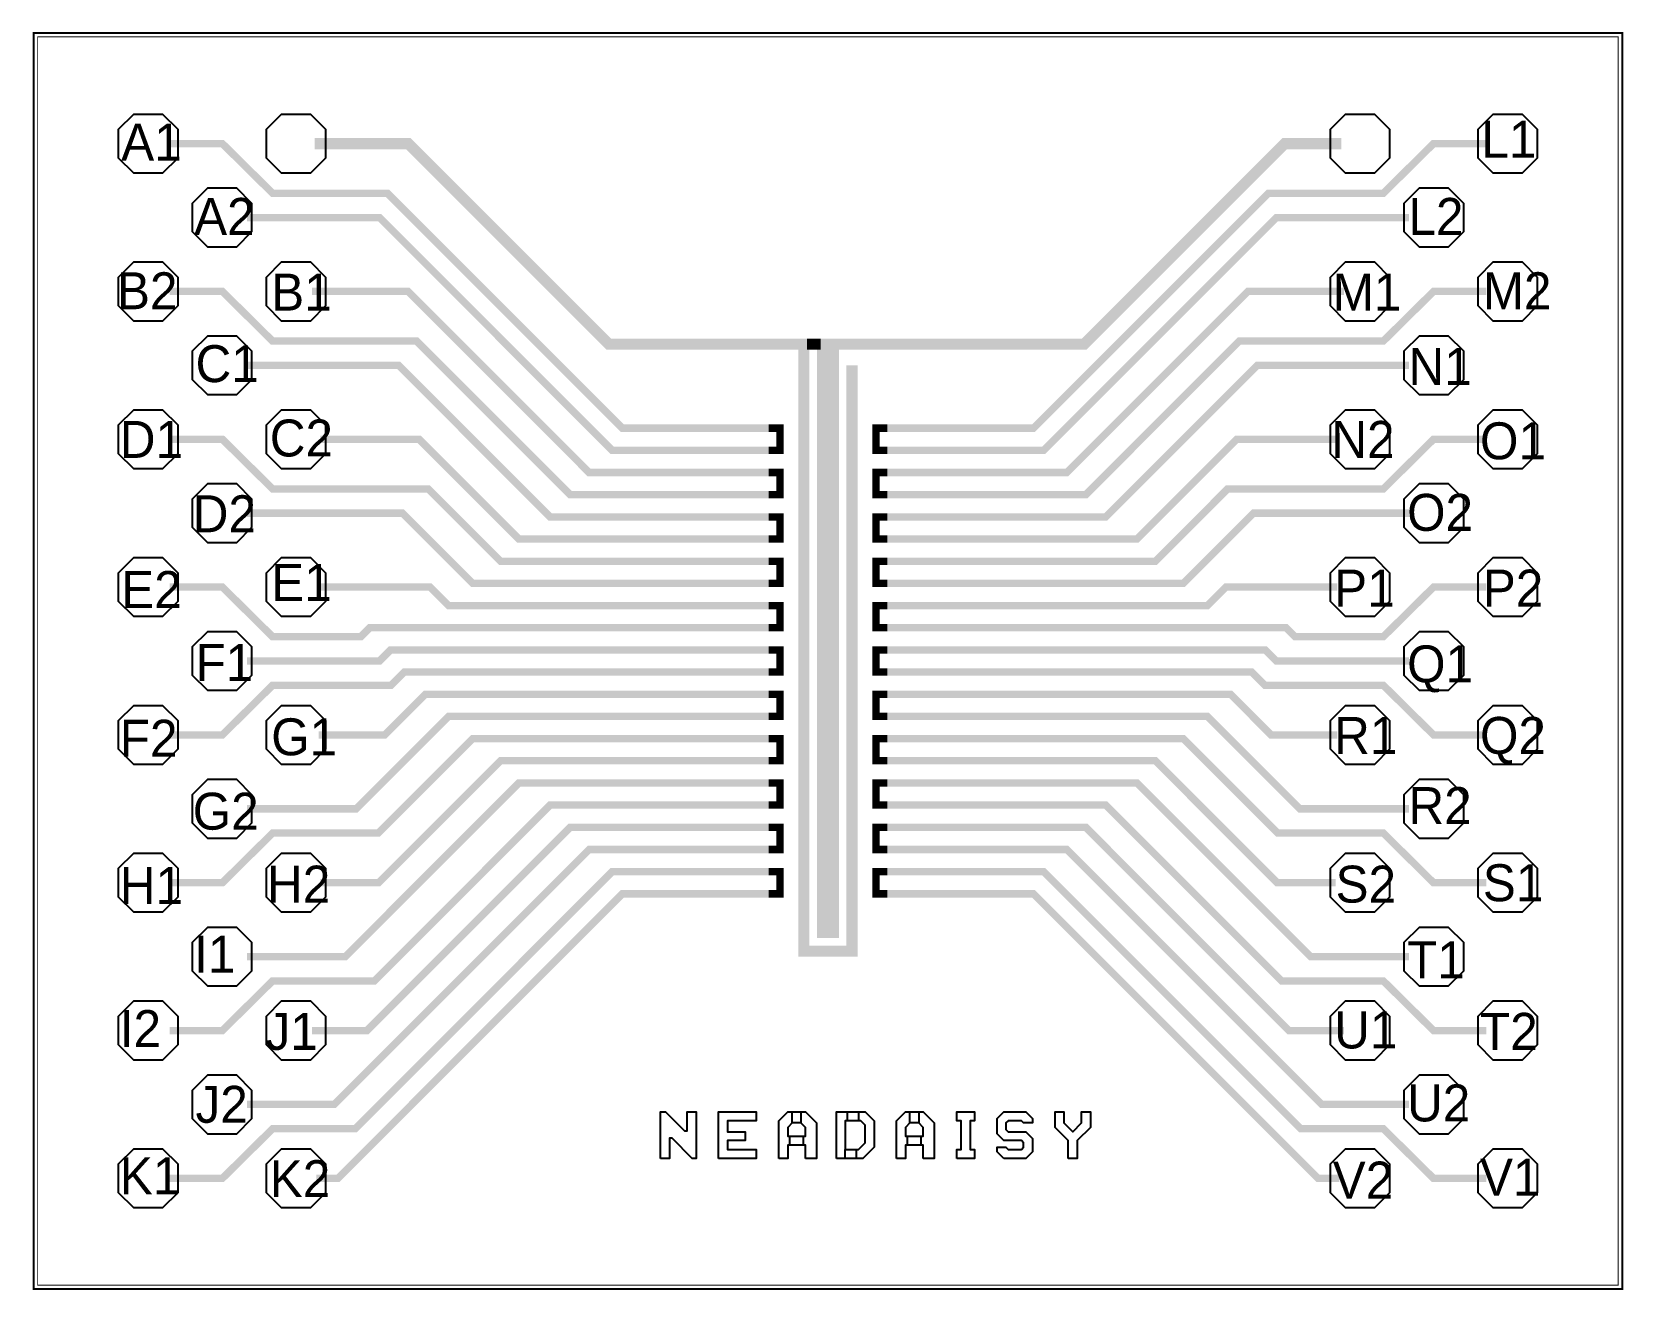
# Model space of a CAD drawing. Extents: x -10775 to 10762, y -8512 to 8512.
import ezdxf
from ezdxf.enums import TextEntityAlignment as Align

# ---------------------------------------------------------------- set-up
doc = ezdxf.new("R2010")
doc.units = 0
for name, color, linetype in [('L8D0', 1, 'CONTINUOUS'), ('L99D0', 2, 'CONTINUOUS'), ('L9D0', 3, 'CONTINUOUS')]:
    doc.layers.add(name, color=color, linetype=linetype)

# ---------------------------------------------------------------- blocks, each defined once
blk = doc.blocks.new('ZZ_D_M1')
at = {"layer": 'L8D0'}
for points in [[(0, 0), (0, 630), (300, 630), (300, 510), (120, 510), (120, 120), (270, 120), (270, 0)], [(120, 0), (120, 120), (300, 120), (390, 210), (390, 450), (330, 510), (150, 510), (150, 630), (390, 630), (510, 510), (510, 150), (360, 0)]]:
    blk.add_lwpolyline(points, close=True, dxfattribs=at)
blk = doc.blocks.new('ZZ_A_M1')
at = {"layer": 'L8D0'}
for points in [[(0, 0), (0, 510), (120, 630), (300, 630), (300, 480), (180, 480), (120, 420), (120, 300), (330, 300), (330, 180), (120, 180), (120, 0)], [(360, 0), (360, 180), (150, 180), (150, 300), (360, 300), (360, 420), (300, 480), (180, 480), (180, 630), (360, 630), (510, 480), (510, 0)]]:
    blk.add_lwpolyline(points, close=True, dxfattribs=at)
blk = doc.blocks.new('ZZ_I_M1')
at = {"layer": 'L8D0'}
blk.add_lwpolyline([(0, 0), (0, 120), (60, 120), (60, 510), (0, 510), (0, 630), (240, 630), (240, 510), (180, 510), (180, 120), (240, 120), (240, 0)], close=True, dxfattribs=at)
blk = doc.blocks.new('ZZ_S_M1')
at = {"layer": 'L8D0'}
blk.add_lwpolyline([(90, 0), (0, 90), (0, 150), (120, 150), (150, 120), (330, 120), (360, 150), (360, 210), (330, 240), (90, 240), (0, 330), (0, 540), (90, 630), (390, 630), (480, 540), (480, 480), (360, 480), (330, 510), (150, 510), (120, 480), (120, 390), (150, 360), (390, 360), (480, 270), (480, 90), (390, 0)], close=True, dxfattribs=at)
blk = doc.blocks.new('ZZ_Y_M1')
at = {"layer": 'L8D0'}
blk.add_lwpolyline([(180, 0), (180, 240), (0, 420), (0, 630), (120, 630), (120, 480), (240, 360), (360, 480), (360, 630), (480, 630), (480, 420), (300, 240), (300, 0)], close=True, dxfattribs=at)
blk = doc.blocks.new('POGOPAD_OCTAGON')
at = {"layer": 'L8D0'}
blk.add_lwpolyline([(-195, -400), (-400, -195), (-400, 195), (-195, 400), (195, 400), (400, 195), (400, -195), (195, -400)], close=True, dxfattribs=at)
blk = doc.blocks.new('SENSOR_WIRING')
at = {"layer": 'L8D0'}
for points, const_width in [([(-691, 3150), (-2783, 3150), (-5961, 6328), (-7516, 6328), (-8196, 7000), (-8909, 7000)], 100), ([(-671.6, 4286), (-2967, 4286), (-5681, 7000), (-6948, 7000)], 150), ([(527, 4286), (3467, 4286), (6181, 7000), (6948, 7000)], 150), ([(691, 3150), (2783, 3150), (5961, 6328), (7516, 6328), (8196, 7000), (8909, 7000)], 100), ([(-671, 2850), (-2920, 2850), (-6070, 6000), (-7862, 6000)], 100), ([(671, 2850), (2920, 2850), (6070, 6000), (7862, 6000)], 100), ([(-8909, 5000), (-8196, 5000), (-7516, 4328), (-5567, 4328), (-3489, 2250), (-696, 2250)], 100), ([(-6985, 5000), (-5683, 5000), (-3233, 2550), (-681, 2550)], 100), ([(6985, 5000), (5683, 5000), (3233, 2550), (681, 2550)], 100), ([(8909, 5000), (8196, 5000), (7516, 4328), (5567, 4328), (3489, 2250), (696, 2250)], 100), ([(-7862, 4000), (-5811, 4000), (-3761, 1950), (-696, 1950)], 100), ([(7862, 4000), (5811, 4000), (3761, 1950), (696, 1950)], 100), ([(-8909, 3000), (-8196, 3000), (-7516, 2328), (-5409, 2328), (-4431, 1350), (-686, 1350)], 100), ([(-6872, 3000), (-5533, 3000), (-4183, 1650), (-721, 1650)], 100), ([(8909, 3000), (8196, 3000), (7516, 2328), (5409, 2328), (4431, 1350), (686, 1350)], 100), ([(6872, 3000), (5533, 3000), (4183, 1650), (721, 1650)], 100), ([(-7862, 2000), (-5758, 2000), (-4808, 1050), (-681, 1050)], 100), ([(7862, 2000), (5758, 2000), (4808, 1050), (681, 1050)], 100), ([(-8909, 1000), (-8196, 1000), (-7516, 328), (-6322.9, 328), (-6200.9, 450), (-749, 450)], 100), ([(-6892, 1000), (-5386, 1000), (-5136, 750), (-696, 750)], 100), ([(6892, 1000), (5386, 1000), (5136, 750), (696, 750)], 100), ([(8909, 1000), (8196, 1000), (7516, 328), (6322.9, 328), (6200.9, 450), (749, 450)], 100), ([(-7862, 0), (-6068.9, 0), (-5918.9, 150), (-741, 150)], 100), ([(7862, 0), (6068.9, 0), (5918.9, 150), (741, 150)], 100), ([(-8909, -1000), (-8196, -1000), (-7516, -328), (-5912.9, -328), (-5734.9, -150), (-716, -150)], 100), ([(8909, -1000), (8196, -1000), (7516, -328), (5912.9, -328), (5734.9, -150), (716, -150)], 100), ([(-6892, -1000), (-5997.9, -1000), (-5447.9, -450), (-721, -450)], 100), ([(6892, -1000), (5997.9, -1000), (5447.9, -450), (721, -450)], 100), ([(-7862, -2000), (-6385.9, -2000), (-5135.9, -750), (-696, -750)], 100), ([(7862, -2000), (6385.9, -2000), (5135.9, -750), (696, -750)], 100), ([(-8909, -3000), (-8196, -3000), (-7516, -2328), (-6085.9, -2328), (-4807.9, -1050), (-681, -1050)], 100), ([(8909, -3000), (8196, -3000), (7516, -2328), (6085.9, -2328), (4807.9, -1050), (681, -1050)], 100), ([(-6872, -3000), (-6080.9, -3000), (-4430.9, -1350), (-686, -1350)], 100), ([(6872, -3000), (6080.9, -3000), (4430.9, -1350), (686, -1350)], 100), ([(-7862, -4000), (-6532.9, -4000), (-4182.9, -1650), (-721, -1650)], 100), ([(7862, -4000), (6532.9, -4000), (4182.9, -1650), (721, -1650)], 100), ([(-8909, -5000), (-8196, -5000), (-7516, -4328), (-6138.9, -4328), (-3760.9, -1950), (-696, -1950)], 100), ([(8909, -5000), (8196, -5000), (7516, -4328), (6138.9, -4328), (3760.9, -1950), (696, -1950)], 100), ([(-6985, -5000), (-6238.9, -5000), (-3488.9, -2250), (-696, -2250)], 100), ([(6985, -5000), (6238.9, -5000), (3488.9, -2250), (696, -2250)], 100), ([(-7862, -6000), (-6682.9, -6000), (-3232.9, -2550), (-681, -2550)], 100), ([(7862, -6000), (6682.9, -6000), (3232.9, -2550), (681, -2550)], 100), ([(-671, -2850), (-2919.9, -2850), (-6397.9, -6328), (-7516, -6328), (-8196, -7000), (-8909, -7000)], 100), ([(671, -2850), (2919.9, -2850), (6397.9, -6328), (7516, -6328), (8196, -7000), (8909, -7000)], 100), ([(-691, -3150), (-2782.9, -3150), (-6632.9, -7000), (-6923, -7000)], 100), ([(691, -3150), (2782.9, -3150), (6632.9, -7000), (6923, -7000)], 100)]:
    blk.add_lwpolyline(points, dxfattribs=dict(at, const_width=const_width))
blk = doc.blocks.new('SENSOR_FRAME')
at = {"layer": 'L8D0', "const_width": 10}
blk.add_lwpolyline([(-10700, -8445), (10695, -8445), (10695, 8445), (-10695, 8445), (-10695, -8440)], dxfattribs=at)
at = {"layer": 'L99D0'}
blk.add_lwpolyline([(-10750, -8500), (-10750, 8500), (10750, 8500), (10750, -8500)], close=True, dxfattribs=at)
at = {"layer": 'L99D0', "const_width": 0.1}
for points in [[(0, 8432.4), (0, -8501.8)], [(-10239.5, 0), (10188.9, 0)]]:
    blk.add_lwpolyline(points, dxfattribs=at)
at = {"layer": 'L9D0', "const_width": 25}
blk.add_lwpolyline([(-10762.5, -8500), (10750, -8500), (10750, 8500), (-10750, 8500), (-10750, -8487.5)], dxfattribs=at)
at = {"rotation": 90}
for p in [(-9200, 7000), (-7200, 7000), (7200, 7000), (9200, 7000), (-8200, 6000), (8200, 6000), (-9200, 5000), (-7200, 5000), (7200, 5000), (9200, 5000), (-8200, 4000), (8200, 4000), (-9200, 3000), (-7200, 3000), (7200, 3000), (9200, 3000), (-8200, 2000), (8200, 2000), (-9200, 1000), (-7200, 1000), (7200, 1000), (9200, 1000), (-8200, 0), (8200, 0), (-9200, -1000), (-7200, -1000), (7200, -1000), (9200, -1000), (-8200, -2000), (8200, -2000), (-9200, -3000), (-7200, -3000), (7200, -3000), (9200, -3000), (-8200, -4000), (8200, -4000), (-9200, -5000), (-7200, -5000), (7200, -5000), (9200, -5000), (-8200, -6000), (8200, -6000), (-9200, -7000), (-7200, -7000), (7200, -7000), (9200, -7000)]:
    blk.add_blockref('POGOPAD_OCTAGON', p, dxfattribs=at)
blk.add_blockref('SENSOR_WIRING', (0, 0))
at = {"layer": 'L8D0'}
for s, p in [('A1', (-9565, 7021)), ('L1', (8844, 7059)), ('A2', (-8578, 6015)), ('L2', (7857, 6015)), ('B2', (-9622, 5009)), ('B1', (-7535, 4991)), ('M1', (6832, 4991)), ('M2', (8863, 5009)), ('C1', (-8559, 4023)), ('N1', (7857, 3985)), ('D1', (-9584, 2998)), ('C2', (-7554, 3017)), ('N2', (6813, 2998)), ('O1', (8825, 2979)), ('D2', (-8597, 1992)), ('O2', (7838, 2011)), ('E1', (-7535, 1062)), ('E2', (-9565, 967)), ('P1', (6851, 986)), ('P2', (8863, 986)), ('F1', (-8559, -20)), ('Q1', (7838, -39)), ('F2', (-9584, -1045)), ('G1', (-7535, -1026)), ('R1', (6851, -1007)), ('Q2', (8825, -1007)), ('R2', (7857, -1956)), ('G2', (-8597, -2032)), ('H1', (-9584, -3038)), ('H2', (-7591, -3019)), ('S2', (6870, -3019)), ('S1', (8863, -3000)), ('I1', (-8578, -3967)), ('T1', (7838, -4043)), ('I2', (-9584, -4973)), ('J1', (-7610, -5011)), ('U1', (6851, -4992)), ('T2', (8825, -5011)), ('J2', (-8559, -5998)), ('U2', (7838, -5979)), ('K1', (-9584, -6966)), ('K2', (-7554, -7004)), ('V2', (6832, -7023)), ('V1', (8825, -6985))]:
    blk.add_text(s, height=500, dxfattribs=at).set_placement(p, align=Align.MIDDLE_LEFT)
blk = doc.blocks.new('LINEAR_CELL1')
at = {"layer": 'L8D0', "const_width": 100}
for points in [[(50, -18), (50, 134), (201.5, 134)], [(350, -18), (350, 134), (204.5, 134)]]:
    blk.add_lwpolyline(points, dxfattribs=at)
blk = doc.blocks.new('INSIDE_LINEAR_006')
at = {"layer": 'L8D0'}
for points, const_width in [([(1160.8, 8279.1), (1160.8, 250.7)], 300), ([(349.9, 8285.9), (910.8, 8285.9)], 150), ([(835.8, 8210.9), (835.8, 74.9), (1485.8, 74.9), (1485.8, 7999.9)], 150), ([(1968.6, 8285.9), (1010.8, 8285.9)], 150)]:
    blk.add_lwpolyline(points, dxfattribs=dict(at, const_width=const_width))
at = {"yscale": -1}
for p, rotation in [((376.8, 6799.9), 90), ((1944.8, 7199.9), 270), ((376.8, 6199.9), 90), ((1944.8, 6599.9), 270), ((376.8, 5599.9), 90), ((1944.8, 5999.9), 270), ((376.8, 4999.9), 90), ((1944.8, 5399.9), 270), ((376.8, 4399.9), 90), ((1944.8, 4799.9), 270), ((376.8, 3799.9), 90), ((1944.8, 4199.9), 270), ((376.8, 3199.9), 90), ((1944.8, 3599.9), 270), ((376.8, 2599.9), 90), ((1944.8, 2999.9), 270), ((376.8, 1999.9), 90), ((1944.8, 2399.9), 270), ((376.8, 1399.9), 90), ((1944.8, 1799.9), 270), ((376.8, 799.9), 90), ((1944.8, 1199.9), 270)]:
    blk.add_blockref('LINEAR_CELL1', p, dxfattribs=dict(at, rotation=rotation))

msp = doc.modelspace()

# ---------------------------------------------------------------- linework, layer by layer
at = {"layer": 'L8D0'}
for points, const_width in [([(-282.4, 4286.1), (-98.05, 4286.1)], 150), ([(-649.9, 3075.5), (-649.9, 2951)], 100), ([(649.9, 3075.5), (649.9, 2951)], 100), ([(-649.9, 2475.5), (-649.9, 2351)], 100), ([(649.9, 2475.5), (649.9, 2351)], 100), ([(-649.9, 1875.5), (-649.9, 1751)], 100), ([(649.9, 1875.5), (649.9, 1751)], 100), ([(-649.9, 1275.5), (-649.9, 1151)], 100), ([(649.9, 1275.5), (649.9, 1151)], 100), ([(-649.9, 675.5), (-649.9, 551)], 100), ([(649.9, 675.5), (649.9, 551)], 100), ([(-649.9, 75.5), (-649.9, -49)], 100), ([(649.9, 75.5), (649.9, -49)], 100), ([(-649.9, -524.5), (-649.9, -649)], 100), ([(649.9, -524.5), (649.9, -649)], 100), ([(-649.9, -1124.5), (-649.9, -1249)], 100), ([(649.9, -1124.5), (649.9, -1249)], 100), ([(-649.9, -1724.5), (-649.9, -1849)], 100), ([(649.9, -1724.5), (649.9, -1849)], 100), ([(-649.9, -2324.5), (-649.9, -2449)], 100), ([(649.9, -2324.5), (649.9, -2449)], 100), ([(-649.9, -2924.5), (-649.9, -3049)], 100), ([(649.9, -2924.5), (649.9, -3049)], 100)]:
    msp.add_lwpolyline(points, dxfattribs=dict(at, const_width=const_width))
for points in [[(-2264.65, -6729.7), (-2264.65, -6101.7), (-2197.65, -6101.7), (-1943.65, -6355.7), (-1904.65, -6355.7), (-1904.65, -6099.7), (-1784.65, -6099.7), (-1784.65, -6729.7), (-1836.65, -6729.7), (-2108.65, -6457.7), (-2144.65, -6457.7), (-2144.65, -6729.7)], [(-1479.85, -6729.7), (-1479.85, -6099.7), (-969.85, -6099.7), (-969.85, -6219.7), (-1359.85, -6219.7), (-1359.85, -6369.7), (-1119.85, -6369.7), (-1119.85, -6489.7), (-1359.85, -6489.7), (-1359.85, -6609.7), (-969.85, -6609.7), (-969.85, -6729.7)], [(-665.05, -6729.7), (-665.05, -6219.7), (-545.05, -6099.7), (-365.05, -6099.7), (-365.05, -6249.7), (-485.05, -6249.7), (-545.05, -6309.7), (-545.05, -6429.7), (-335.05, -6429.7), (-335.05, -6549.7), (-545.05, -6549.7), (-545.05, -6729.7)], [(-305.05, -6729.7), (-305.05, -6549.7), (-515.05, -6549.7), (-515.05, -6429.7), (-305.05, -6429.7), (-305.05, -6309.7), (-365.05, -6249.7), (-485.05, -6249.7), (-485.05, -6099.7), (-305.05, -6099.7), (-155.05, -6249.7), (-155.05, -6729.7)]]:
    msp.add_lwpolyline(points, close=True, dxfattribs=at)

# ---------------------------------------------------------------- block references
for name, p in [('SENSOR_FRAME', (0, 0)), ('INSIDE_LINEAR_006', (-1160.8, -3999.9)), ('ZZ_D_M1', (113.9, -6729.6)), ('ZZ_A_M1', (928.7, -6729.6)), ('ZZ_I_M1', (1743.5, -6729.6)), ('ZZ_S_M1', (2288.3, -6729.6)), ('ZZ_Y_M1', (3073.1, -6729.6))]:
    msp.add_blockref(name, p)

doc.saveas('drawing.dxf')
